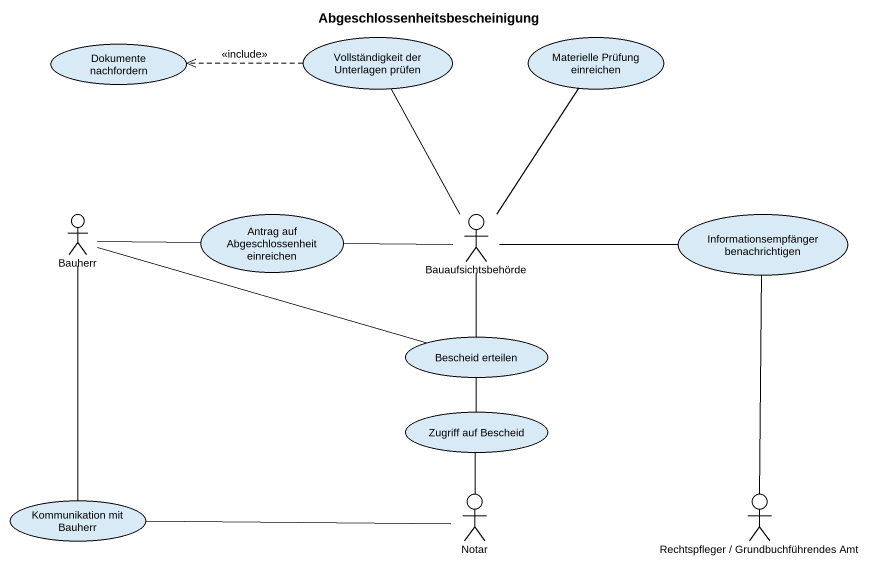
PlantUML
@startuml
title Abgeschlossenheitsbescheinigung
usecase "Dokumente nachfordern" as Dokumente_nachfordern
usecase "Vollständigkeit der Unterlagen prüfen" as Vollständigkeit_der
usecase "Materielle Prüfung einreichen" as Materielle_Prüfung
actor Bauherr
usecase "Antrag auf Abgeschlossenheit einreichen" as Antrag_auf
actor Bauaufsichtsbehörde
usecase "Informationsempfänger benachrichtigen" as Informationsempfänger
usecase "Bescheid erteilen" as Bescheid_erteilen
usecase "Zugriff auf Bescheid" as Zugriff_auf_Bescheid
usecase "Kommunikation mit Bauherr" as Kommunikation_mit_Bauherr
actor Notar
actor "Rechtspfleger / Grundbuchführendes Amt" as Rechtspfleger
Vollständigkeit_der .left.> Dokumente_nachfordern : <<include>>
Materielle_Prüfung -- Bauaufsichtsbehörde
Bauherr -right- Antrag_auf
Antrag_auf -right- Bauaufsichtsbehörde
Bauaufsichtsbehörde -up- Vollständigkeit_der
Informationsempfänger -left- Bauaufsichtsbehörde
Informationsempfänger -- Rechtspfleger
Bescheid_erteilen -left- Bauherr
Bescheid_erteilen -up- Bauaufsichtsbehörde
Zugriff_auf_Bescheid -up- Bescheid_erteilen
Kommunikation_mit_Bauherr -up- Bauherr
Notar -up- Zugriff_auf_Bescheid
Notar -left- Kommunikation_mit_Bauherr
@enduml
